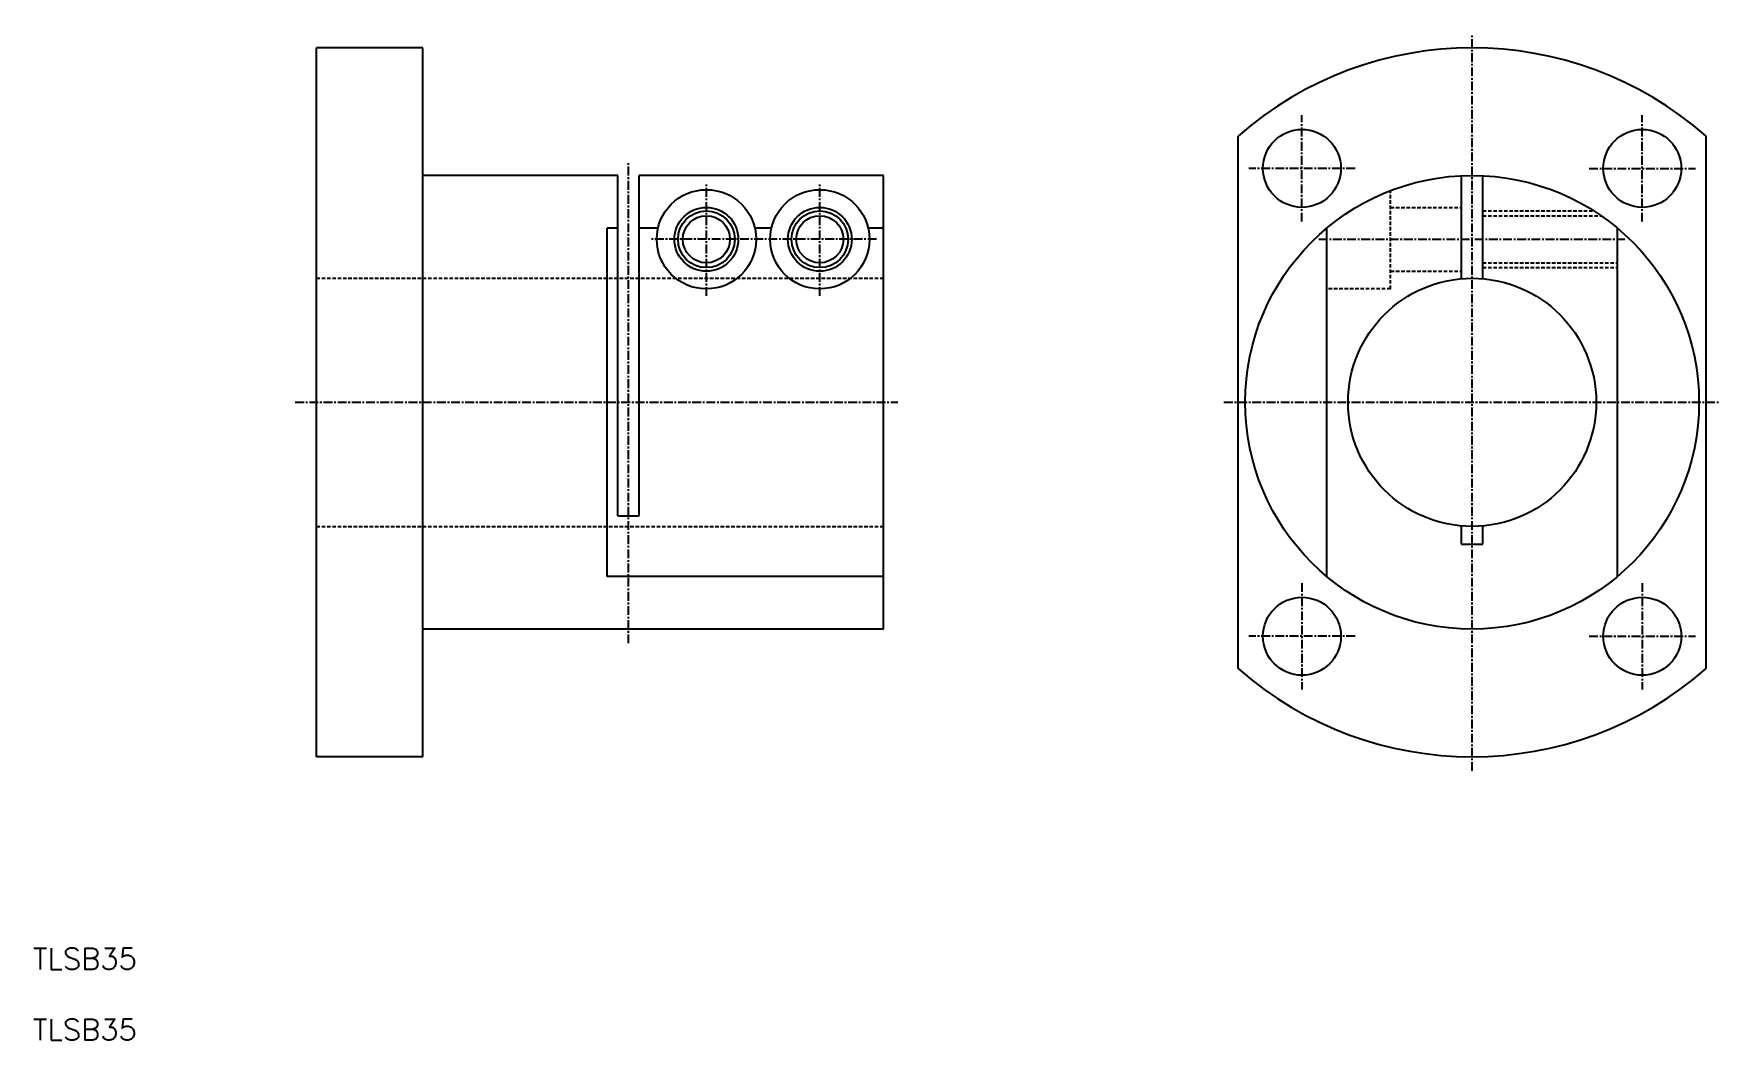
# Model space of a CAD drawing. Extents: x 10 to 248, y 10 to 152.
import ezdxf

# ---------------------------------------------------------------- set-up
doc = ezdxf.new("R2010")
doc.units = 0
doc.linetypes.add('CENTER', pattern=[2, 1.25, -0.25, 0.25, -0.25])
doc.linetypes.add('DASHED', pattern=[0.75, 0.5, -0.25])
doc.layers.get('0').update_dxf_attribs({"linetype": 'CONTINUOUS'})
doc.layers.add('CENTER', color=1, linetype='CENTER')
doc.styles.get("Standard").update_dxf_attribs({"font": 'txt.shx'})

msp = doc.modelspace()

# ---------------------------------------------------------------- linework, layer by layer
at = {"color": 7, "linetype": 'CONTINUOUS'}
for p, q in [((65, 150), (50, 150)), ((50, 50), (50, 150)), ((65, 50), (65, 150)), ((180, 62.44), (180, 137.56)), ((246, 62.44), (246, 137.56)), ((92.5, 132), (65, 132)), ((92.5, 84), (92.5, 132)), ((95.5, 84), (95.5, 132)), ((130, 132), (95.5, 132)), ((130, 68), (130, 132)), ((211.5, 117.44), (211.5, 131.96)), ((214.5, 117.44), (214.5, 131.96)), ((91, 75.43), (91, 124.57)), ((92.5, 124.57), (91, 124.57)), ((98.18, 124.57), (95.5, 124.57)), ((114.18, 124.57), (111.82, 124.57)), ((130, 124.57), (127.82, 124.57)), ((192.5, 75.43), (192.5, 124.57)), ((233.5, 75.43), (233.5, 124.57)), ((92.5, 84), (95.5, 84)), ((211.5, 80), (211.5, 82.56)), ((214.5, 80), (214.5, 82.56)), ((211.5, 80), (214.5, 80)), ((130, 75.43), (91, 75.43)), ((130, 68), (65, 68)), ((65, 50), (50, 50))]:
    msp.add_line(p, q, dxfattribs=at)
at = {"color": 3, "linetype": 'DASHED'}
for p, q in [((201.5, 116), (201.5, 129.86)), ((201.5, 127.5), (211.5, 127.5)), ((214.5, 127), (230.18, 127)), ((214.5, 126.32), (231.2, 126.32)), ((214.5, 119.68), (233.5, 119.68)), ((214.5, 119), (233.5, 119)), ((50, 117.5), (130, 117.5)), ((201.5, 118.5), (211.5, 118.5)), ((201.5, 116), (192.5, 116)), ((50, 82.5), (130, 82.5))]:
    msp.add_line(p, q, dxfattribs=at)
at = {"color": 7, "linetype": 'CONTINUOUS'}
for centre, radius in [((189, 133), 5.5), ((237, 133), 5.5), ((213, 100), 32), ((105, 123), 7), ((121, 123), 7), ((105, 123), 4.5), ((105, 123), 3.32), ((121, 123), 4.5), ((121, 123), 3.32), ((213, 100), 17.5), ((189, 67), 5.5), ((237, 67), 5.5)]:
    msp.add_circle(centre, radius, dxfattribs=at)
at = {"color": 3, "linetype": 'CONTINUOUS'}
for centre in [(105, 123), (121, 123)]:
    msp.add_circle(centre, 4, dxfattribs=at)
at = {"color": 7, "linetype": 'CONTINUOUS'}
for start, end in [(48.7001, 131.2999), (228.7001, 311.2999)]:
    msp.add_arc((213, 100), 50, start, end, dxfattribs=at)
at = {"layer": 'CENTER', "color": 1, "linetype": 'CENTER'}
for p, q in [((213, 48), (213, 152)), ((189, 125.5), (189, 140.5)), ((237, 125.5), (237, 140.5)), ((94, 66), (94, 134)), ((105, 115), (105, 131)), ((121, 115), (121, 131)), ((196.5, 133), (181.5, 133)), ((229.5, 133), (244.5, 133)), ((129, 123), (97, 123)), ((191.37, 123), (234.52, 123)), ((47, 100), (132, 100)), ((178, 100), (248, 100)), ((189, 74.5), (189, 59.5)), ((237, 74.5), (237, 59.5)), ((196.5, 67), (181.5, 67)), ((229.5, 67), (244.5, 67))]:
    msp.add_line(p, q, dxfattribs=at)

# ---------------------------------------------------------------- texts
at = {"color": 7, "linetype": 'CONTINUOUS'}
for p in [(10, 20), (10, 10)]:
    msp.add_text('TLSB35', height=3, dxfattribs=at).set_placement(p)

doc.saveas('drawing.dxf')
